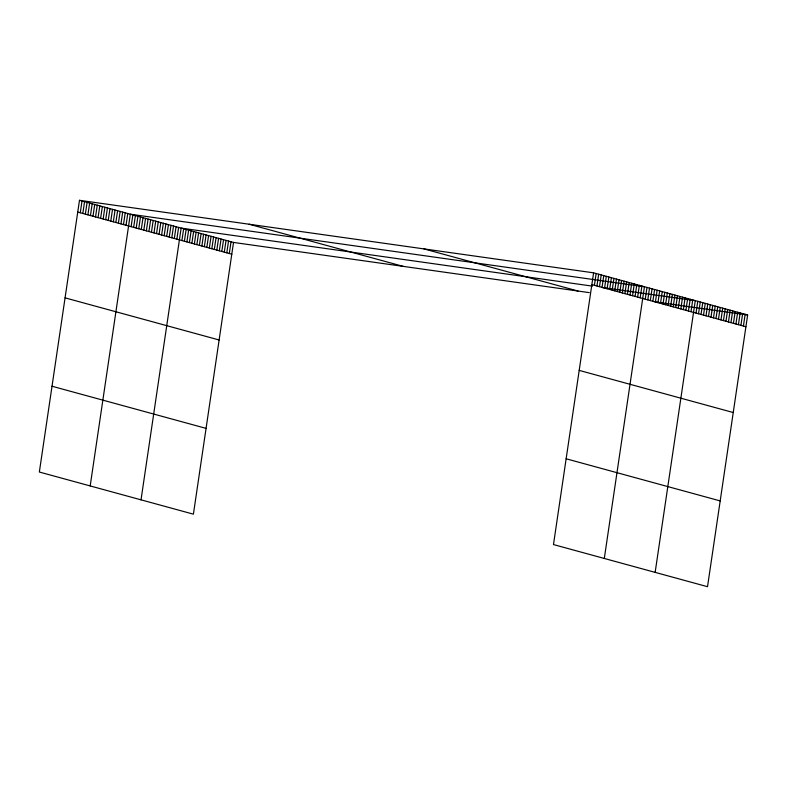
<?xml version="1.0" encoding="UTF-8"?>
<svg xmlns="http://www.w3.org/2000/svg" width="787" height="787" viewBox="0 0 787 787"><rect width="100%" height="100%" fill="white"/><g stroke="black" fill="none" stroke-linecap="round" stroke-linejoin="round"><path stroke-width="1.18" d="M79.477 200.301L39.35 472.033L193.405 514.167L233.523 242.435L79.477 200.301L593.595 272.833L747.65 314.967L707.523 586.699L553.477 544.565L593.595 272.833M80.284 212.765L82.015 201M82.822 213.454L84.563 201.688M85.36 214.153L87.101 202.387M87.908 214.851L89.639 203.085M90.446 215.54L92.187 203.774M92.994 216.238L94.725 204.472M95.532 216.937L97.273 205.171M98.07 217.625L99.811 205.86M100.618 218.324L102.349 206.558M103.156 219.022L104.897 207.256M105.694 219.711L107.435 207.945M108.242 220.409L109.973 208.644M110.78 221.108L112.521 209.342M113.328 221.796L115.059 210.031M115.866 222.495L117.607 210.729M118.404 223.193L120.145 211.428M120.952 223.882L122.683 212.116M123.49 224.58L125.231 212.815M126.038 225.279L127.769 213.513M90.19 485.933L130.317 214.202L644.435 286.743L604.308 558.475M131.114 226.666L132.855 214.9M133.662 227.364L135.394 215.599M136.2 228.053L137.941 216.287M138.738 228.751L140.48 216.986M141.286 229.45L143.018 217.674M143.824 230.138L145.565 218.373M146.372 230.837L148.104 219.071M148.91 231.535L150.651 219.76M151.448 232.224L153.19 220.458M153.996 232.922L155.728 221.157M156.534 233.621L158.276 221.845M159.072 234.31L160.814 222.544M161.62 235.008L163.352 223.242M164.158 235.707L165.9 223.931M166.706 236.395L168.438 224.629M169.244 237.094L170.986 225.328M171.782 237.792L173.524 226.017M174.33 238.481L176.062 226.715M176.868 239.179L178.61 227.413M141.021 499.843L181.148 228.102L592.345 286.124M181.905 240.556L183.646 228.791M184.404 241.235L186.135 229.47M186.893 241.924L188.634 230.158M189.392 242.603L191.123 230.837M191.88 243.281L193.622 231.516M194.379 243.97L196.111 232.204M196.868 244.649L198.609 232.883M199.367 245.328L201.098 233.562M201.856 246.016L203.597 234.251M204.354 246.695L206.086 234.929M206.843 247.374L208.585 235.608M209.342 248.062L211.083 236.297M211.831 248.741L213.572 236.976M214.33 249.42L216.071 237.654M216.828 250.109L218.56 238.343M219.317 250.787L221.058 239.022M221.816 251.466L223.547 239.701M224.305 252.155L226.046 240.389M226.804 252.834L228.535 241.068M229.292 253.512L231.034 241.747M594.401 285.297L596.143 273.532M596.949 285.996L598.681 274.23M599.487 286.684L601.229 274.919M602.025 287.383L603.767 275.617M604.573 288.081L606.305 276.316M607.111 288.77L608.853 277.004M609.659 289.468L611.391 277.703M612.197 290.167L613.939 278.401M614.736 290.856L616.477 279.09M617.283 291.554L619.015 279.788M619.822 292.252L621.563 280.487M622.36 292.941L624.101 281.175M624.908 293.64L626.639 281.874M627.446 294.338L629.187 282.572M629.994 295.027L631.725 283.261M632.532 295.725L634.273 283.959M635.07 296.424L636.811 284.658M637.618 297.112L639.349 285.347M640.156 297.811L641.897 286.045M645.242 299.198L646.983 287.432M647.78 299.896L649.521 288.131M650.328 300.595L652.059 288.829M652.866 301.283L654.607 289.518M655.404 301.982L657.145 290.216M657.952 302.68L659.683 290.915M660.49 303.369L662.231 291.603M663.038 304.067L664.769 292.302M665.576 304.766L667.317 293M668.114 305.454L669.855 293.689M670.662 306.153L672.393 294.387M673.2 306.851L674.941 295.086M675.738 307.54L677.479 295.774M678.286 308.238L680.017 296.473M680.824 308.937L682.565 297.171M683.372 309.625L685.103 297.86M685.91 310.324L687.651 298.558M688.448 311.022L690.189 299.257M690.996 311.711L692.727 299.945M655.148 572.375L695.275 300.644L602.527 287.56M696.033 313.088L697.764 301.323M698.522 313.777L700.263 302.011M701.02 314.456L702.752 302.69M703.509 315.134L705.25 303.369M706.008 315.823L707.739 304.057M708.497 316.502L710.238 304.736M710.995 317.181L712.737 305.415M713.484 317.869L715.226 306.104M715.983 318.548L717.724 306.782M718.472 319.227L720.213 307.461M720.971 319.916L722.712 308.15M723.469 320.594L725.201 308.829M725.958 321.273L727.7 309.507M728.457 321.962L730.188 310.196M730.946 322.64L732.687 310.875M733.445 323.319L735.176 311.554M735.934 324.008L737.675 312.242M738.432 324.687L740.164 312.921M740.921 325.365L742.662 313.6M743.42 326.054L745.151 314.288M233.523 242.435L589.296 292.626M654.902 301.883L747.65 314.967M591.863 284.599L745.909 326.733M423.937 248.899L577.992 291.033M249.135 224.236L403.19 266.37M77.736 212.067L231.791 254.201M579.193 370.392L733.248 412.526M65.075 297.86L219.12 339.984M566.138 458.782L720.194 500.916M52.021 386.24L206.066 428.374"/></g></svg>
